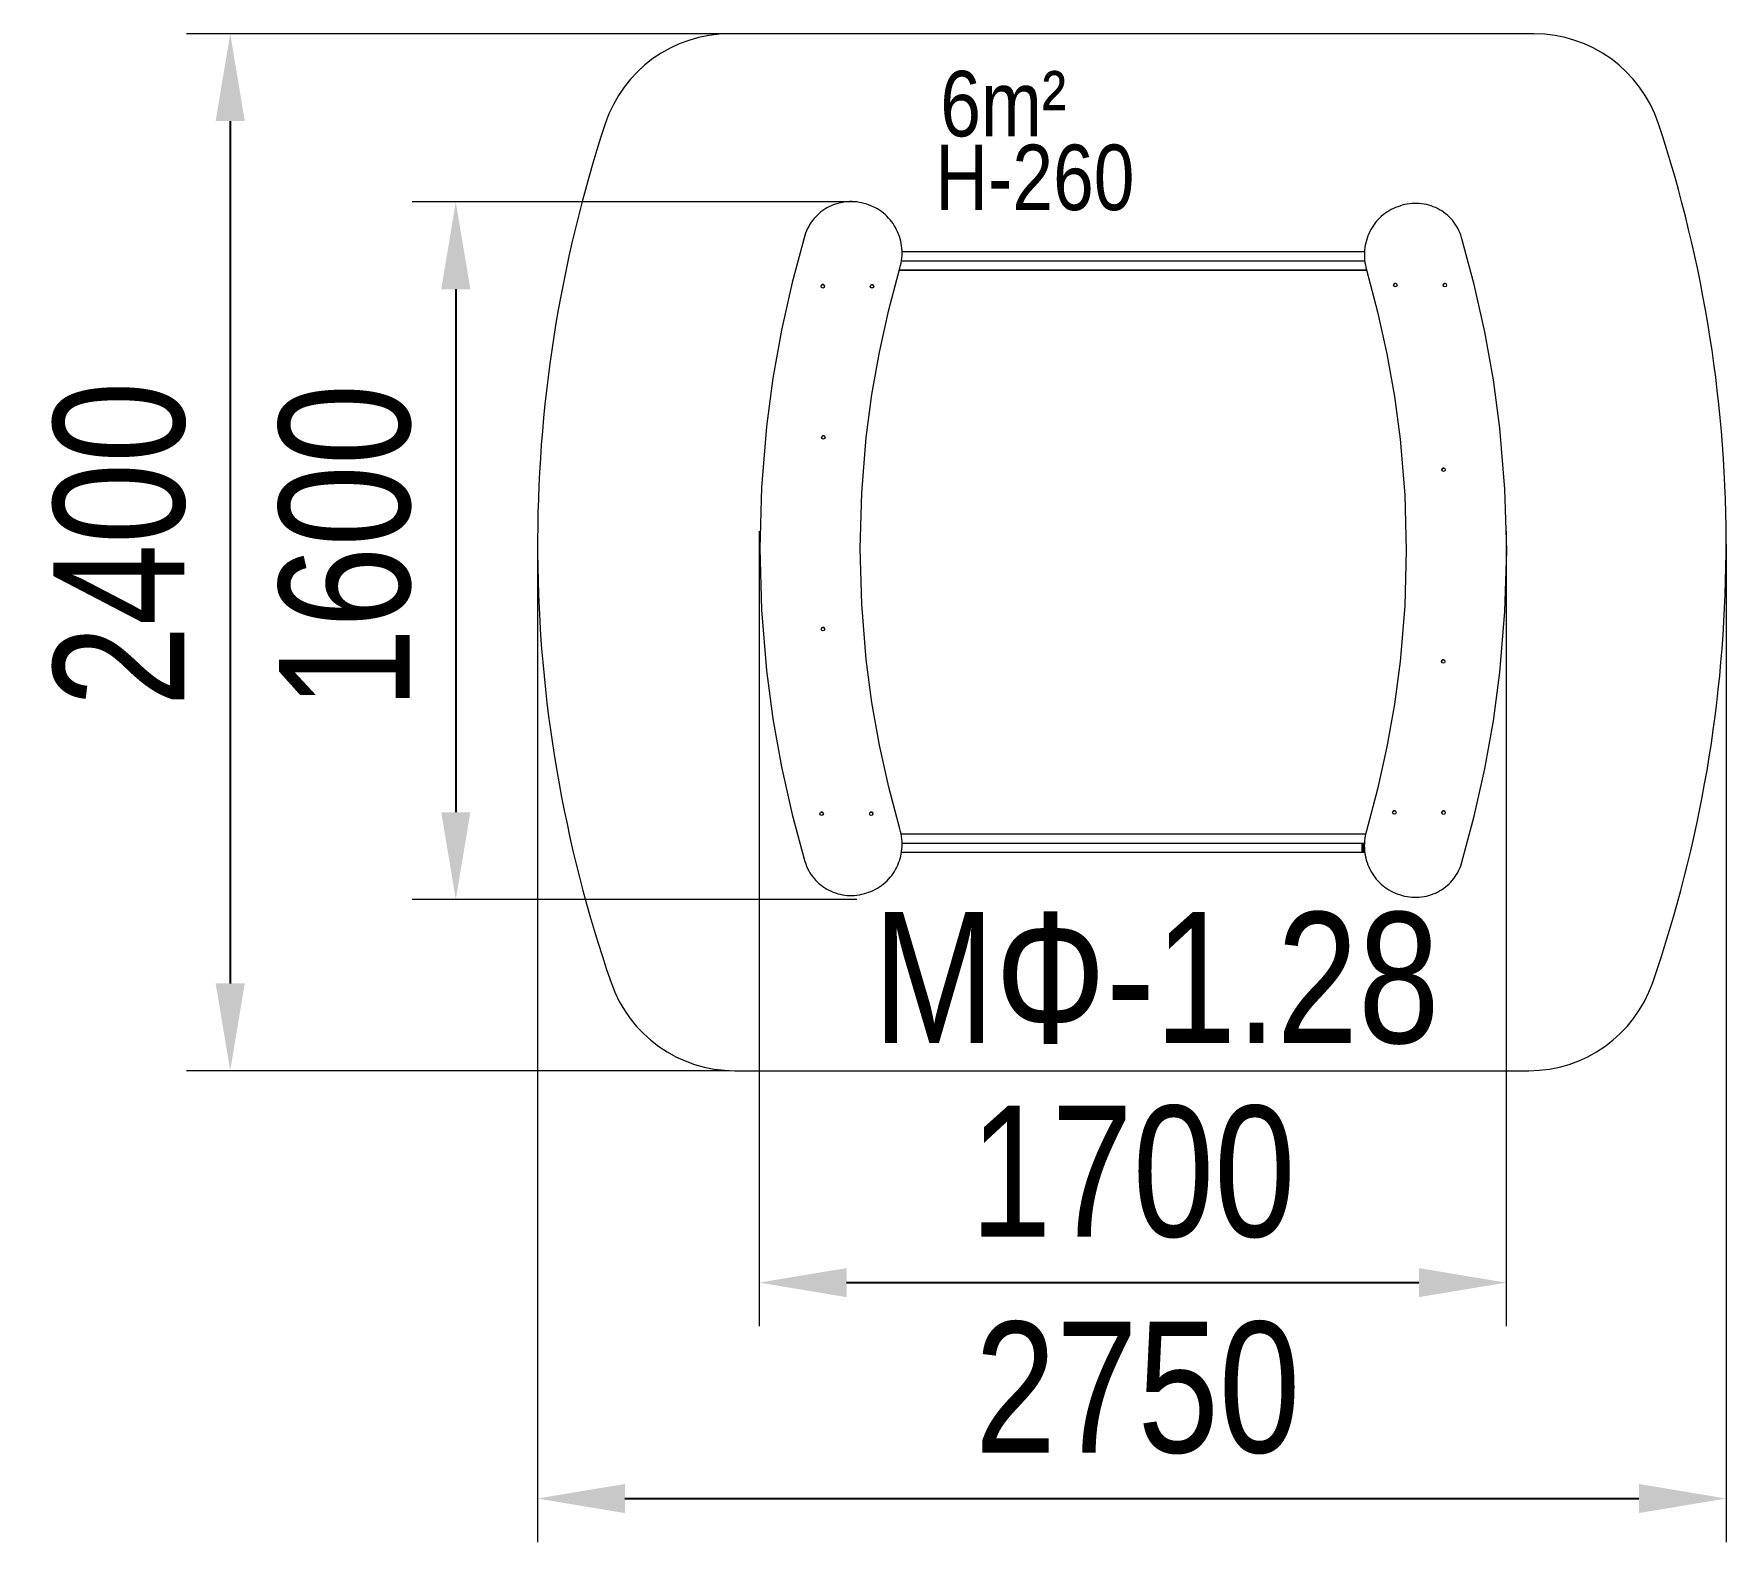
# Model space of a CAD drawing. Header units: millimetres. Extents: x -2439 to 1439, y -2104 to 1353.
import ezdxf

# ---------------------------------------------------------------- set-up
doc = ezdxf.new("R2010")
doc.units = ezdxf.units.MM
for name, color, linetype in [('DIKOM_АРТИКУЛ', 7, 'Continuous'), ('DIKOM_ЗОНА', 90, 'Continuous'), ('DIKOM_ОБЪЕКТ', 7, 'Continuous'), ('DIKOM_РАЗМЕР_ЗОНА', 7, 'Continuous'), ('DIKOM_РАЗМЕР_ОБЪЕКТА', 7, 'Continuous')]:
    doc.layers.add(name, color=color, linetype=linetype)
doc.styles.add('style1', font='arialbd.ttf', dxfattribs={"width": 0.8})
doc.dimstyles.new('1-50', dxfattribs={"dimtxt": 300, "dimasz": 200, "dimexe": 100, "dimexo": 0, "dimgap": 100, "dimtad": 1, "dimtxsty": 'style1', "dimcen": 200, "dimclrd": 7, "dimclre": 7, "dimclrt": 7, "dimadec": 1, "dimazin": 2, "dimtfac": 1, "dimtmove": 0, "dimatfit": 2, "dimfxl": 0, "dimlwd": 25, "dimlwe": 18, "dimarcsym": 0})

# ---------------------------------------------------------------- blocks, each defined once
blk = doc.blocks.new('*D0')
at = {"layer": 'Defpoints', "color": 0, "linetype": 'Continuous', "lineweight": 15, "transparency": 16777216}
for p in [(-552.7, 967.7), (-1471.9, -631.3), (-552.7, -631.3)]:
    blk.add_point(p, dxfattribs=at)
at = {"layer": 'DIKOM_РАЗМЕР_ОБЪЕКТА', "color": 7, "linetype": 'Continuous', "lineweight": 18, "transparency": 16777216}
for p, q in [((-552.7, 967.7), (-1571.9, 967.7)), ((-552.7, -631.3), (-1571.9, -631.3))]:
    blk.add_line(p, q, dxfattribs=at)
at = {"layer": 'DIKOM_РАЗМЕР_ОБЪЕКТА', "color": 7, "linetype": 'Continuous', "lineweight": 25, "transparency": 16777216}
blk.add_line((-1471.9, 767.7), (-1471.9, -431.3), dxfattribs=at)
at = {"layer": 'DIKOM_РАЗМЕР_ОБЪЕКТА', "color": 7, "linetype": 'Continuous', "lineweight": 15, "transparency": 16777216}
for points in [[(-1505.2, 767.7), (-1438.5, 767.7), (-1471.9, 967.7)], [(-1505.2, -431.3), (-1438.5, -431.3), (-1471.9, -631.3)]]:
    blk.add_solid(points, dxfattribs=at)
at = {"layer": 'DIKOM_РАЗМЕР_ОБЪЕКТА', "color": 7, "linetype": 'Continuous', "lineweight": 40, "transparency": 16777216, "insert": (-1725.1, 177.9), "char_height": 300, "attachment_point": 5, "rotation": 90, "style": 'style1'}
blk.add_mtext('{\\fArial|b0|i0|c204|p34;1600}', dxfattribs=at)
blk = doc.blocks.new('*D1')
at = {"layer": 'Defpoints', "color": 0, "lineweight": 15, "transparency": 16777216}
for p in [(-844.5, 1353.2), (-1988.8, -1023.7), (-844.5, -1023.7)]:
    blk.add_point(p, dxfattribs=at)
at = {"layer": 'DIKOM_РАЗМЕР_ЗОНА', "color": 7, "lineweight": 18, "transparency": 16777216}
for p, q in [((-844.5, 1353.2), (-2088.8, 1353.2)), ((-844.5, -1023.7), (-2088.8, -1023.7))]:
    blk.add_line(p, q, dxfattribs=at)
at = {"layer": 'DIKOM_РАЗМЕР_ЗОНА', "color": 7, "lineweight": 25, "transparency": 16777216}
blk.add_line((-1988.8, 1153.2), (-1988.8, -823.7), dxfattribs=at)
at = {"layer": 'DIKOM_РАЗМЕР_ЗОНА', "color": 7, "lineweight": 15, "transparency": 16777216}
for points in [[(-2022.2, 1153.2), (-1955.5, 1153.2), (-1988.8, 1353.2)], [(-2022.2, -823.7), (-1955.5, -823.7), (-1988.8, -1023.7)]]:
    blk.add_solid(points, dxfattribs=at)
at = {"layer": 'DIKOM_РАЗМЕР_ЗОНА', "color": 7, "lineweight": 200, "transparency": 16777216, "insert": (-2242, 183.4), "char_height": 300, "attachment_point": 5, "rotation": 90, "style": 'style1'}
blk.add_mtext('{\\fArial|b0|i0|c204|p34;2400}', dxfattribs=at)
blk = doc.blocks.new('*D2')
at = {"layer": 'Defpoints', "color": 0, "linetype": 'Continuous', "lineweight": 15, "transparency": 16777216}
for p in [(-776.3, 213.5), (935.1, 213.5), (935.1, -1509.4)]:
    blk.add_point(p, dxfattribs=at)
at = {"layer": 'DIKOM_РАЗМЕР_ОБЪЕКТА', "color": 7, "linetype": 'Continuous', "lineweight": 18, "transparency": 16777216}
for p, q in [((-776.3, 213.5), (-776.3, -1609.4)), ((935.1, 213.5), (935.1, -1609.4))]:
    blk.add_line(p, q, dxfattribs=at)
at = {"layer": 'DIKOM_РАЗМЕР_ОБЪЕКТА', "color": 7, "linetype": 'Continuous', "lineweight": 25, "transparency": 16777216}
blk.add_line((-576.3, -1509.4), (735.1, -1509.4), dxfattribs=at)
at = {"layer": 'DIKOM_РАЗМЕР_ОБЪЕКТА', "color": 7, "linetype": 'Continuous', "lineweight": 15, "transparency": 16777216}
for points in [[(-576.3, -1476.1), (-576.3, -1542.7), (-776.3, -1509.4)], [(735.1, -1476.1), (735.1, -1542.7), (935.1, -1509.4)]]:
    blk.add_solid(points, dxfattribs=at)
at = {"layer": 'DIKOM_РАЗМЕР_ОБЪЕКТА', "color": 7, "linetype": 'Continuous', "lineweight": 40, "transparency": 16777216, "insert": (79.5, -1256.2), "char_height": 300, "attachment_point": 5, "style": 'style1'}
blk.add_mtext('{\\fArial|b0|i0|c204|p34;1700}', dxfattribs=at)
blk = doc.blocks.new('*D3')
at = {"layer": 'Defpoints', "color": 0, "lineweight": 15, "transparency": 16777216}
for p in [(-1284.4, 182.6), (1439.3, 182.6), (1439.3, -2004.3)]:
    blk.add_point(p, dxfattribs=at)
at = {"layer": 'DIKOM_РАЗМЕР_ЗОНА', "color": 7, "lineweight": 18, "transparency": 16777216}
for p, q in [((-1284.4, 182.6), (-1284.4, -2104.3)), ((1439.3, 182.6), (1439.3, -2104.3))]:
    blk.add_line(p, q, dxfattribs=at)
at = {"layer": 'DIKOM_РАЗМЕР_ЗОНА', "color": 7, "lineweight": 25, "transparency": 16777216}
blk.add_line((-1084.4, -2004.3), (1239.3, -2004.3), dxfattribs=at)
at = {"layer": 'DIKOM_РАЗМЕР_ЗОНА', "color": 7, "lineweight": 15, "transparency": 16777216}
for points in [[(-1084.4, -1971), (-1084.4, -2037.7), (-1284.4, -2004.3)], [(1239.3, -1971), (1239.3, -2037.7), (1439.3, -2004.3)]]:
    blk.add_solid(points, dxfattribs=at)
at = {"layer": 'DIKOM_РАЗМЕР_ЗОНА', "color": 7, "lineweight": 200, "transparency": 16777216, "insert": (90.4, -1751.2), "char_height": 300, "attachment_point": 5, "style": 'style1'}
blk.add_mtext('{\\fArial|b0|i0|c204|p34;2750}', dxfattribs=at)

msp = doc.modelspace()

# ---------------------------------------------------------------- linework, layer by layer
at = {"layer": 'DIKOM_ЗОНА', "color": 3, "lineweight": 15}
msp.add_lwpolyline([(-1116.082, -821.517, 0.31992096), (-832.491, -1023.66), (987.38, -1023.66, 0.31992096), (1270.971, -821.517, 0.16420347), (1284.298, 1147.162, 0.32365599), (999.408, 1353.153), (-844.518, 1353.153, 0.32365599), (-1129.408, 1147.162, 0.16420347)], format="xyb", close=True, dxfattribs=at)
at = {"layer": 'DIKOM_ОБЪЕКТ', "color": 7, "linetype": 'Continuous', "lineweight": 15}
for p, q in [((-647.115, 933.983), (-650.755, 929.913)), ((-643.284, 937.852), (-647.115, 933.983)), ((-639.274, 941.517), (-643.284, 937.852)), ((-635.092, 944.972), (-639.274, 941.517)), ((-630.748, 948.211), (-635.092, 944.972)), ((-626.252, 951.231), (-630.748, 948.211)), ((-621.614, 954.027), (-626.252, 951.231)), ((-616.842, 956.593), (-621.614, 954.027)), ((-611.947, 958.926), (-616.842, 956.593)), ((-606.937, 961.019), (-611.947, 958.926)), ((-601.823, 962.868), (-606.937, 961.019)), ((-596.614, 964.468), (-601.823, 962.868)), ((-591.319, 965.815), (-596.614, 964.468)), ((-585.948, 966.904), (-591.319, 965.815)), ((-580.51, 967.729), (-585.948, 966.904)), ((-575.015, 968.286), (-580.51, 967.729)), ((-569.473, 968.57), (-575.015, 968.286)), ((-563.892, 968.577), (-569.473, 968.57)), ((-558.282, 968.3), (-563.892, 968.577)), ((-552.653, 967.736), (-558.282, 968.3)), ((-547.015, 966.88), (-552.653, 967.736)), ((-541.376, 965.727), (-547.015, 966.88)), ((-535.746, 964.271), (-541.376, 965.727)), ((-530.136, 962.509), (-535.746, 964.271)), ((-526.077, 961.118), (-530.136, 962.509)), ((-520.706, 959.124), (-526.077, 961.118)), ((-515.494, 956.88), (-520.706, 959.124)), ((-510.447, 954.395), (-515.494, 956.88)), ((-505.568, 951.678), (-510.447, 954.395)), ((-500.861, 948.737), (-505.568, 951.678)), ((-496.33, 945.581), (-500.861, 948.737)), ((-491.979, 942.219), (-496.33, 945.581)), ((-487.814, 938.658), (-491.979, 942.219)), ((-483.837, 934.908), (-487.814, 938.658)), ((-480.053, 930.977), (-483.837, 934.908)), ((-476.467, 926.874), (-480.053, 930.977)), ((648.957, 934.511), (644.98, 930.761)), ((653.122, 938.072), (648.957, 934.511)), ((657.473, 941.435), (653.122, 938.072)), ((662.003, 944.591), (657.473, 941.435)), ((666.711, 947.532), (662.003, 944.591)), ((671.59, 950.249), (666.711, 947.532)), ((676.637, 952.734), (671.59, 950.249)), ((681.849, 954.978), (676.637, 952.734)), ((687.219, 956.973), (681.849, 954.978)), ((691.279, 958.363), (687.219, 956.973)), ((696.889, 960.126), (691.279, 958.363)), ((702.519, 961.582), (696.889, 960.126)), ((708.158, 962.735), (702.519, 961.582)), ((713.796, 963.592), (708.158, 962.735)), ((719.425, 964.156), (713.796, 963.592)), ((725.034, 964.432), (719.425, 964.156)), ((730.615, 964.426), (725.034, 964.432)), ((736.157, 964.142), (730.615, 964.426)), ((741.652, 963.585), (736.157, 964.142)), ((747.09, 962.76), (741.652, 963.585)), ((752.461, 961.672), (747.09, 962.76)), ((757.756, 960.325), (752.461, 961.672)), ((762.965, 958.724), (757.756, 960.325)), ((768.079, 956.875), (762.965, 958.724)), ((773.088, 954.782), (768.079, 956.875)), ((777.984, 952.45), (773.088, 954.782)), ((782.755, 949.884), (777.984, 952.45)), ((787.393, 947.088), (782.755, 949.884)), ((791.889, 944.068), (787.393, 947.088)), ((796.233, 940.829), (791.889, 944.068)), ((800.414, 937.374), (796.233, 940.829)), ((804.425, 933.71), (800.414, 937.374)), ((808.255, 929.84), (804.425, 933.71)), ((-670.114, 896.226), (-671.891, 890.729)), ((-670.114, 896.226), (-671.891, 890.729)), ((-668.071, 901.561), (-670.114, 896.226)), ((-668.071, 901.561), (-670.114, 896.226)), ((-670.114, 896.226), (-670.114, 896.226)), ((-665.771, 906.731), (-668.071, 901.561)), ((-665.771, 906.731), (-668.071, 901.561)), ((-663.224, 911.729), (-665.771, 906.731)), ((-663.224, 911.729), (-665.771, 906.731)), ((-665.771, 906.731), (-665.771, 906.731)), ((-660.439, 916.551), (-663.224, 911.729)), ((-660.439, 916.551), (-663.224, 911.729)), ((-657.426, 921.192), (-660.439, 916.551)), ((-657.426, 921.192), (-660.439, 916.551)), ((-660.439, 916.551), (-660.439, 916.551)), ((-654.195, 925.648), (-657.426, 921.192)), ((-650.755, 929.913), (-654.195, 925.648)), ((-473.081, 922.607), (-476.467, 926.874)), ((-469.902, 918.185), (-473.081, 922.607)), ((-466.932, 913.617), (-469.902, 918.185)), ((-464.175, 908.91), (-466.932, 913.617)), ((-461.637, 904.074), (-464.175, 908.91)), ((-459.321, 899.118), (-461.637, 904.074)), ((-457.232, 894.049), (-459.321, 899.118)), ((-455.372, 888.876), (-457.232, 894.049)), ((620.464, 894.969), (618.374, 889.9)), ((622.78, 899.926), (620.464, 894.969)), ((625.318, 904.762), (622.78, 899.926)), ((628.074, 909.469), (625.318, 904.762)), ((631.045, 914.038), (628.074, 909.469)), ((634.224, 918.46), (631.045, 914.038)), ((637.609, 922.727), (634.224, 918.46)), ((641.196, 926.83), (637.609, 922.727)), ((644.98, 930.761), (641.196, 926.83)), ((811.895, 925.77), (808.255, 929.84)), ((815.336, 921.505), (811.895, 925.77)), ((818.567, 917.05), (815.336, 921.505)), ((821.58, 912.408), (818.567, 917.05)), ((821.58, 912.408), (818.567, 917.05)), ((824.364, 907.586), (821.58, 912.408)), ((821.58, 912.408), (821.58, 912.408)), ((824.364, 907.586), (821.58, 912.408)), ((826.911, 902.588), (824.364, 907.586)), ((824.364, 907.586), (824.364, 907.586)), ((826.911, 902.588), (824.364, 907.586)), ((829.211, 897.419), (826.911, 902.588)), ((831.254, 892.083), (829.211, 897.419)), ((833.031, 886.586), (831.254, 892.083)), ((-671.891, 890.729), (-701.059, 782.913)), ((-453.747, 883.608), (-455.372, 888.876)), ((-452.362, 878.254), (-453.747, 883.608)), ((-451.219, 872.822), (-452.362, 878.254)), ((-450.323, 867.321), (-451.219, 872.822)), ((-449.679, 861.759), (-450.323, 867.321)), ((-449.29, 856.144), (-449.679, 861.759)), ((-449.161, 850.486), (-449.29, 856.144)), ((610.822, 857.61), (610.433, 851.995)), ((611.466, 863.172), (610.822, 857.61)), ((612.362, 868.674), (611.466, 863.172)), ((613.504, 874.106), (612.362, 868.674)), ((614.89, 879.46), (613.504, 874.106)), ((616.515, 884.728), (614.89, 879.46)), ((618.374, 889.9), (616.515, 884.728)), ((862.198, 778.768), (833.031, 886.586)), ((862.198, 778.768), (833.031, 886.586)), ((-479.575, 720.396), (-454.072, 816.104)), ((-454.072, 816.104), (-452.556, 821.843)), ((-452.556, 821.843), (-451.324, 827.59)), ((-451.324, 827.59), (-450.373, 833.337)), ((611.167, 832.153), (-450.569, 832.153)), ((-450.373, 833.337), (-449.698, 839.074)), ((-449.698, 839.074), (-449.296, 844.794)), ((-449.296, 844.794), (-449.161, 850.486)), ((610.513, 853.153), (-449.222, 853.153)), ((610.433, 851.995), (610.304, 846.337)), ((610.304, 846.337), (610.438, 840.644)), ((610.438, 840.644), (610.841, 834.925)), ((610.841, 834.925), (611.516, 829.187)), ((611.516, 829.187), (612.467, 823.441)), ((612.467, 823.441), (613.698, 817.693)), ((613.698, 817.693), (615.214, 811.954)), ((-701.059, 782.913), (-725.457, 673.933)), ((615.428, 811.153), (-455.392, 811.153)), ((-455.392, 811.152), (-1.749, 811.152)), ((-1.749, 811.152), (-0.382, 811.152)), ((-0.382, 811.152), (0.98, 811.152)), ((0.98, 811.152), (2.334, 811.152)), ((2.334, 811.152), (3.677, 811.152)), ((3.677, 811.152), (5.005, 811.152)), ((5.005, 811.152), (6.316, 811.152)), ((6.316, 811.152), (7.607, 811.152)), ((7.607, 811.152), (8.875, 811.152)), ((8.875, 811.152), (10.117, 811.152)), ((10.117, 811.152), (11.33, 811.152)), ((11.33, 811.152), (12.511, 811.152)), ((12.511, 811.152), (13.658, 811.152)), ((13.658, 811.152), (14.767, 811.152)), ((14.767, 811.152), (15.835, 811.152)), ((15.835, 811.152), (16.859, 811.152)), ((16.859, 811.152), (17.837, 811.152)), ((17.837, 811.152), (73.789, 811.152)), ((73.789, 811.152), (128.316, 811.152)), ((128.316, 811.152), (129.282, 811.152)), ((129.282, 811.152), (130.296, 811.152)), ((130.296, 811.152), (131.354, 811.152)), ((131.354, 811.152), (132.455, 811.152)), ((132.455, 811.152), (133.594, 811.152)), ((133.594, 811.152), (134.769, 811.152)), ((134.769, 811.152), (135.977, 811.152)), ((135.977, 811.152), (137.214, 811.152)), ((137.214, 811.152), (138.479, 811.152)), ((138.479, 811.152), (139.767, 811.152)), ((139.767, 811.152), (141.075, 811.152)), ((141.075, 811.152), (142.402, 811.152)), ((142.402, 811.152), (143.743, 811.152)), ((143.743, 811.152), (145.095, 811.152)), ((145.095, 811.152), (146.457, 811.152)), ((146.457, 811.152), (147.823, 811.152)), ((147.823, 811.152), (615.428, 811.152)), ((615.214, 811.954), (640.715, 716.245)), ((886.595, 669.785), (862.198, 778.768)), ((862.198, 778.768), (862.198, 778.768)), ((886.595, 669.785), (862.198, 778.768)), ((-500.948, 623.701), (-479.575, 720.396)), ((640.715, 716.245), (662.087, 619.55)), ((-725.457, 673.933), (-745.047, 563.972)), ((-725.457, 673.933), (-745.047, 563.972)), ((906.183, 559.821), (886.595, 669.785)), ((906.183, 559.821), (886.595, 669.785)), ((-518.163, 526.154), (-500.948, 623.701)), ((662.087, 619.55), (679.299, 522.003)), ((-745.047, 563.972), (-759.789, 453.212)), ((-745.047, 563.972), (-759.789, 453.212)), ((-745.047, 563.972), (-745.047, 563.972)), ((920.924, 449.058), (906.183, 559.821)), ((906.183, 559.821), (906.183, 559.821)), ((920.924, 449.058), (906.183, 559.821)), ((-531.188, 427.889), (-518.163, 526.154)), ((679.299, 522.003), (692.322, 423.737)), ((-759.789, 453.212), (-771.368, 313.46)), ((-759.789, 453.212), (-771.368, 313.459)), ((-541.728, 300.748), (-531.188, 427.889)), ((932.5, 309.306), (920.924, 449.058)), ((932.5, 309.306), (920.924, 449.058)), ((692.322, 423.737), (702.859, 296.596)), ((-771.368, 313.46), (-775.219, 173.291)), ((-771.368, 313.459), (-775.219, 173.291)), ((-771.368, 313.46), (-771.368, 313.459)), ((-545.233, 173.313), (-541.728, 300.748)), ((702.859, 296.596), (706.362, 169.161)), ((936.348, 169.138), (932.5, 309.306)), ((932.5, 309.306), (932.5, 309.306)), ((936.348, 169.138), (932.5, 309.306)), ((-775.219, 173.291), (-771.343, 33.123)), ((-541.705, 45.88), (-545.233, 173.313)), ((706.362, 169.161), (702.831, 41.728)), ((932.469, 28.97), (936.348, 169.138)), ((932.469, 28.97), (936.348, 169.138)), ((936.348, 169.138), (936.348, 169.138)), ((-531.142, -81.26), (-541.705, 45.88)), ((702.831, 41.728), (692.266, -85.411)), ((-771.343, 33.123), (-759.739, -106.626)), ((-771.343, 33.123), (-759.739, -106.626)), ((920.862, -110.78), (932.469, 28.97)), ((920.862, -110.78), (932.469, 28.97)), ((-759.739, -106.626), (-744.976, -217.386)), ((-759.739, -106.626), (-759.739, -106.626)), ((-759.739, -106.626), (-744.976, -217.386)), ((-518.1, -179.522), (-531.142, -81.26)), ((692.266, -85.411), (679.221, -183.674)), ((906.097, -221.537), (920.862, -110.78)), ((906.097, -221.537), (920.862, -110.78)), ((920.862, -110.78), (920.862, -110.78)), ((-500.868, -277.066), (-518.1, -179.522)), ((679.221, -183.674), (661.987, -281.217)), ((-744.976, -217.386), (-725.366, -327.346)), ((-744.976, -217.386), (-744.976, -217.386)), ((-744.976, -217.386), (-725.366, -327.346)), ((886.486, -331.495), (906.097, -221.537)), ((886.486, -331.495), (906.097, -221.537)), ((906.097, -221.537), (906.097, -221.537)), ((-479.477, -373.757), (-500.868, -277.066)), ((661.987, -281.217), (640.594, -377.908)), ((-725.366, -327.346), (-700.947, -436.324)), ((-725.366, -327.346), (-725.366, -327.346)), ((-725.366, -327.346), (-700.947, -436.324)), ((862.066, -440.47), (886.486, -331.495)), ((862.066, -440.47), (886.486, -331.495)), ((886.486, -331.495), (886.486, -331.495)), ((-453.957, -469.461), (-479.477, -373.757)), ((640.594, -377.908), (615.073, -473.611)), ((-700.947, -436.324), (-671.759, -544.137)), ((-700.947, -436.324), (-700.947, -436.324)), ((-700.947, -436.324), (-671.759, -544.137)), ((832.877, -548.279), (862.066, -440.47)), ((832.877, -548.279), (862.066, -440.47)), ((862.066, -440.47), (862.066, -440.47)), ((-452.44, -475.2), (-453.957, -469.461)), ((-451.207, -480.947), (-452.44, -475.2)), ((-450.255, -486.694), (-451.207, -480.947)), ((613.06, -481.66), (-451.089, -481.66)), ((-449.579, -492.431), (-450.255, -486.694)), ((-449.175, -498.15), (-449.579, -492.431)), ((-449.04, -503.843), (-449.175, -498.15)), ((-449.168, -509.501), (-449.04, -503.843)), ((605.573, -502.66), (-449.068, -502.66)), ((610.282, -502.66), (-449.068, -502.66)), ((605.573, -523.66), (605.573, -502.66)), ((608.299, -523.66), (608.299, -502.66)), ((610.291, -502.3), (610.155, -507.992)), ((610.694, -496.58), (610.291, -502.3)), ((611.37, -490.843), (610.694, -496.58)), ((612.323, -485.097), (611.37, -490.843)), ((613.555, -479.35), (612.323, -485.097)), ((615.073, -473.611), (613.555, -479.35)), ((-457.101, -547.408), (-455.243, -542.235)), ((-455.243, -542.235), (-453.619, -536.967)), ((-453.619, -536.967), (-452.235, -531.612)), ((-452.235, -531.612), (-451.093, -526.18)), ((-451.093, -526.18), (-450.199, -520.678)), ((605.573, -523.66), (-450.683, -523.66)), ((-450.199, -520.678), (-449.555, -515.116)), ((-449.555, -515.116), (-449.168, -509.501)), ((608.299, -523.66), (605.573, -523.66)), ((610.954, -523.66), (608.299, -523.66)), ((610.155, -507.992), (610.283, -513.65)), ((610.283, -513.65), (610.67, -519.265)), ((610.67, -519.265), (611.314, -524.827)), ((610.954, -523.66), (610.954, -521.718)), ((611.179, -523.66), (610.954, -523.66)), ((611.314, -524.827), (612.208, -530.329)), ((612.208, -530.329), (613.35, -535.761)), ((613.35, -535.761), (614.734, -541.115)), ((614.734, -541.115), (616.358, -546.383)), ((-671.759, -544.137), (-669.981, -549.634)), ((-671.759, -544.137), (-671.759, -544.137)), ((-671.759, -544.137), (-669.981, -549.634)), ((-669.981, -549.634), (-667.937, -554.969)), ((-669.981, -549.634), (-669.981, -549.634)), ((-669.981, -549.634), (-667.937, -554.969)), ((-667.937, -554.969), (-665.636, -560.137)), ((-667.937, -554.969), (-667.937, -554.969)), ((-667.937, -554.969), (-665.636, -560.137)), ((-665.636, -560.137), (-663.088, -565.135)), ((-665.636, -560.137), (-665.636, -560.137)), ((-665.636, -560.137), (-663.088, -565.135)), ((-663.088, -565.135), (-660.302, -569.957)), ((-663.088, -565.135), (-663.088, -565.135)), ((-663.088, -565.135), (-660.302, -569.957)), ((-660.302, -569.957), (-657.289, -574.597)), ((-660.302, -569.957), (-660.302, -569.957)), ((-660.302, -569.957), (-657.289, -574.597)), ((-657.289, -574.597), (-654.057, -579.052)), ((-657.289, -574.597), (-657.289, -574.597)), ((-657.289, -574.597), (-654.057, -579.052)), ((-654.057, -579.052), (-650.615, -583.317)), ((-654.057, -579.052), (-654.057, -579.052)), ((-654.057, -579.052), (-650.615, -583.317)), ((-479.916, -584.342), (-476.33, -580.238)), ((-476.33, -580.238), (-472.946, -575.971)), ((-472.946, -575.971), (-469.767, -571.548)), ((-469.767, -571.548), (-466.798, -566.979)), ((-466.798, -566.979), (-464.042, -562.271)), ((-464.042, -562.271), (-461.505, -557.435)), ((-461.505, -557.435), (-459.19, -552.477)), ((-459.19, -552.477), (-457.101, -547.408)), ((616.358, -546.383), (618.216, -551.556)), ((618.216, -551.556), (620.305, -556.626)), ((620.305, -556.626), (622.62, -561.583)), ((622.62, -561.583), (625.157, -566.419)), ((625.157, -566.419), (627.913, -571.126)), ((627.913, -571.126), (630.882, -575.695)), ((630.882, -575.695), (634.061, -580.118)), ((634.061, -580.118), (637.445, -584.386)), ((815.174, -583.195), (818.406, -578.74)), ((815.174, -583.195), (818.406, -578.74)), ((818.406, -578.74), (821.42, -574.099)), ((818.406, -578.74), (821.42, -574.099)), ((818.406, -578.74), (818.406, -578.74)), ((821.42, -574.099), (824.205, -569.278)), ((821.42, -574.099), (824.205, -569.278)), ((821.42, -574.099), (821.42, -574.099)), ((824.205, -569.278), (826.753, -564.28)), ((824.205, -569.278), (826.753, -564.28)), ((824.205, -569.278), (824.205, -569.278)), ((826.753, -564.28), (829.054, -559.111)), ((826.753, -564.28), (829.054, -559.111)), ((826.753, -564.28), (826.753, -564.28)), ((829.054, -559.111), (831.099, -553.776)), ((829.054, -559.111), (831.099, -553.776)), ((829.054, -559.111), (829.054, -559.111)), ((831.099, -553.776), (832.877, -548.279)), ((831.099, -553.776), (832.877, -548.279)), ((831.099, -553.776), (831.099, -553.776)), ((832.877, -548.279), (832.877, -548.279)), ((-650.615, -583.317), (-646.974, -587.386)), ((-650.615, -583.317), (-650.615, -583.317)), ((-650.615, -583.317), (-646.974, -587.386)), ((-646.974, -587.386), (-643.143, -591.254)), ((-646.974, -587.386), (-646.974, -587.386)), ((-646.974, -587.386), (-643.143, -591.254)), ((-643.143, -591.254), (-639.132, -594.918)), ((-643.143, -591.254), (-643.143, -591.254)), ((-643.143, -591.254), (-639.132, -594.918)), ((-639.132, -594.918), (-634.949, -598.372)), ((-639.132, -594.918), (-639.132, -594.918)), ((-639.132, -594.918), (-634.95, -598.372)), ((-634.949, -598.372), (-634.95, -598.372)), ((-634.95, -598.372), (-630.605, -601.61)), ((-634.949, -598.372), (-630.605, -601.61)), ((-630.605, -601.61), (-626.109, -604.63)), ((-630.605, -601.61), (-630.605, -601.61)), ((-630.605, -601.61), (-626.109, -604.63)), ((-626.109, -604.63), (-621.47, -607.424)), ((-626.109, -604.63), (-626.109, -604.63)), ((-626.109, -604.63), (-621.47, -607.424)), ((-621.47, -607.424), (-616.698, -609.99)), ((-621.47, -607.424), (-621.47, -607.424)), ((-621.47, -607.424), (-616.698, -609.99)), ((-616.698, -609.99), (-611.802, -612.321)), ((-616.698, -609.99), (-616.698, -609.99)), ((-616.698, -609.99), (-611.802, -612.321)), ((-611.802, -612.321), (-606.793, -614.413)), ((-611.802, -612.321), (-611.802, -612.321)), ((-611.802, -612.321), (-606.793, -614.413)), ((-606.793, -614.413), (-601.678, -616.261)), ((-606.793, -614.413), (-606.793, -614.413)), ((-606.793, -614.413), (-601.678, -616.261)), ((-601.678, -616.261), (-596.469, -617.86)), ((-601.678, -616.261), (-601.678, -616.261)), ((-601.678, -616.261), (-596.469, -617.86)), ((-596.469, -617.86), (-591.174, -619.206)), ((-596.469, -617.86), (-596.469, -617.86)), ((-596.469, -617.86), (-591.174, -619.206)), ((-591.174, -619.206), (-585.803, -620.293)), ((-591.174, -619.206), (-591.174, -619.206)), ((-591.174, -619.206), (-585.803, -620.293)), ((-585.803, -620.293), (-580.365, -621.117)), ((-585.803, -620.293), (-585.803, -620.293)), ((-585.803, -620.293), (-580.365, -621.117)), ((-552.508, -621.119), (-546.87, -620.261)), ((-552.508, -621.119), (-546.87, -620.261)), ((-546.87, -620.261), (-541.232, -619.106)), ((-546.87, -620.261), (-541.232, -619.106)), ((-546.87, -620.261), (-546.87, -620.261)), ((-541.232, -619.106), (-535.603, -617.649)), ((-541.232, -619.106), (-535.603, -617.649)), ((-541.232, -619.106), (-541.232, -619.106)), ((-535.603, -617.649), (-529.992, -615.886)), ((-535.603, -617.649), (-529.992, -615.886)), ((-535.603, -617.649), (-535.603, -617.649)), ((-529.992, -615.886), (-525.933, -614.494)), ((-529.992, -615.886), (-525.933, -614.494)), ((-529.992, -615.886), (-529.992, -615.886)), ((-525.933, -614.494), (-520.563, -612.498)), ((-525.933, -614.494), (-520.563, -612.498)), ((-525.933, -614.494), (-525.933, -614.494)), ((-520.563, -612.498), (-515.352, -610.253)), ((-520.563, -612.498), (-515.352, -610.253)), ((-520.563, -612.498), (-520.563, -612.498)), ((-515.352, -610.253), (-510.305, -607.767)), ((-515.352, -610.253), (-510.305, -607.768)), ((-515.352, -610.253), (-515.352, -610.253)), ((-510.305, -607.767), (-505.426, -605.049)), ((-510.305, -607.768), (-505.426, -605.049)), ((-510.305, -607.767), (-510.305, -607.768)), ((-505.426, -605.049), (-500.72, -602.107)), ((-505.426, -605.049), (-500.72, -602.107)), ((-505.426, -605.049), (-505.426, -605.049)), ((-500.72, -602.107), (-496.189, -598.95)), ((-500.72, -602.107), (-496.189, -598.95)), ((-500.72, -602.107), (-500.72, -602.107)), ((-496.189, -598.95), (-491.84, -595.587)), ((-496.189, -598.95), (-491.84, -595.587)), ((-496.189, -598.95), (-496.189, -598.95)), ((-491.84, -595.587), (-487.675, -592.025)), ((-491.84, -595.587), (-487.675, -592.025)), ((-491.84, -595.587), (-491.84, -595.587)), ((-487.675, -592.025), (-483.699, -588.274)), ((-487.675, -592.025), (-483.699, -588.274)), ((-487.675, -592.025), (-487.675, -592.025)), ((-483.699, -588.274), (-479.916, -584.342)), ((-483.699, -588.274), (-479.916, -584.342)), ((-483.699, -588.274), (-483.699, -588.274)), ((-479.916, -584.342), (-479.916, -584.342)), ((637.445, -584.386), (641.031, -588.489)), ((641.031, -588.489), (644.814, -592.421)), ((641.031, -588.489), (641.031, -588.489)), ((641.031, -588.489), (644.814, -592.421)), ((644.814, -592.421), (648.79, -596.172)), ((644.814, -592.421), (644.814, -592.421)), ((644.814, -592.421), (648.79, -596.172)), ((648.79, -596.172), (652.955, -599.733)), ((648.79, -596.172), (648.79, -596.172)), ((648.79, -596.172), (652.955, -599.733)), ((652.955, -599.733), (657.304, -603.097)), ((652.955, -599.733), (652.955, -599.733)), ((652.955, -599.733), (657.304, -603.097)), ((657.304, -603.097), (661.835, -606.254)), ((657.304, -603.097), (657.304, -603.097)), ((657.304, -603.097), (661.835, -606.254)), ((661.835, -606.254), (666.541, -609.195)), ((661.835, -606.254), (661.835, -606.254)), ((661.835, -606.254), (666.541, -609.195)), ((666.541, -609.195), (671.42, -611.914)), ((666.541, -609.195), (666.541, -609.195)), ((666.541, -609.195), (671.42, -611.914)), ((671.42, -611.914), (676.467, -614.399)), ((671.42, -611.914), (671.42, -611.914)), ((671.42, -611.914), (676.467, -614.399)), ((676.467, -614.399), (681.678, -616.644)), ((676.467, -614.399), (676.467, -614.399)), ((676.467, -614.399), (681.678, -616.644)), ((681.678, -616.644), (687.048, -618.64)), ((681.678, -616.644), (681.678, -616.644)), ((681.678, -616.644), (687.048, -618.64)), ((687.048, -618.64), (691.107, -620.031)), ((687.048, -618.64), (687.048, -618.64)), ((687.048, -618.64), (691.107, -620.031)), ((691.107, -620.031), (696.717, -621.794)), ((691.107, -620.031), (691.107, -620.031)), ((691.107, -620.031), (696.717, -621.794)), ((757.585, -622.004), (762.794, -620.404)), ((757.585, -622.004), (762.794, -620.404)), ((762.794, -620.404), (767.909, -618.556)), ((762.794, -620.404), (767.909, -618.556)), ((762.794, -620.404), (762.794, -620.404)), ((767.909, -618.556), (772.919, -616.464)), ((767.909, -618.556), (772.919, -616.464)), ((767.909, -618.556), (767.909, -618.556)), ((772.919, -616.464), (777.814, -614.133)), ((772.919, -616.464), (777.814, -614.133)), ((772.919, -616.464), (772.919, -616.464)), ((777.814, -614.133), (782.586, -611.567)), ((777.814, -614.133), (782.586, -611.567)), ((777.814, -614.133), (777.814, -614.133)), ((782.586, -611.567), (787.226, -608.773)), ((782.586, -611.567), (787.226, -608.773)), ((782.586, -611.567), (782.586, -611.567)), ((787.226, -608.773), (791.722, -605.754)), ((787.226, -608.773), (791.722, -605.754)), ((787.226, -608.773), (787.226, -608.773)), ((791.722, -605.754), (796.066, -602.515)), ((791.722, -605.754), (796.066, -602.515)), ((791.722, -605.754), (791.722, -605.754)), ((796.066, -602.515), (800.249, -599.061)), ((796.066, -602.515), (800.249, -599.061)), ((796.066, -602.515), (796.066, -602.515)), ((800.249, -599.061), (804.26, -595.397)), ((800.249, -599.061), (804.26, -595.397)), ((800.249, -599.061), (800.249, -599.061)), ((804.26, -595.397), (808.091, -591.528)), ((804.26, -595.397), (808.091, -591.529)), ((804.26, -595.397), (804.26, -595.397)), ((808.091, -591.528), (811.733, -587.459)), ((808.091, -591.529), (811.733, -587.459)), ((808.091, -591.528), (808.091, -591.529)), ((811.733, -587.459), (815.174, -583.195)), ((811.733, -587.459), (815.174, -583.195)), ((811.733, -587.459), (811.733, -587.459)), ((815.174, -583.195), (815.174, -583.195)), ((-580.365, -621.117), (-574.87, -621.673)), ((-580.365, -621.117), (-580.365, -621.117)), ((-580.365, -621.117), (-574.87, -621.673)), ((-574.87, -621.673), (-569.327, -621.956)), ((-574.87, -621.673), (-574.87, -621.673)), ((-574.87, -621.673), (-569.327, -621.956)), ((-569.327, -621.956), (-563.746, -621.961)), ((-569.327, -621.956), (-569.327, -621.956)), ((-569.327, -621.956), (-563.746, -621.961)), ((-563.746, -621.961), (-558.137, -621.684)), ((-563.746, -621.961), (-558.137, -621.684)), ((-563.746, -621.961), (-563.746, -621.961)), ((-558.137, -621.684), (-552.508, -621.119)), ((-558.137, -621.684), (-552.508, -621.119)), ((-558.137, -621.684), (-558.137, -621.684)), ((-552.508, -621.119), (-552.508, -621.119)), ((696.717, -621.794), (702.346, -623.251)), ((696.717, -621.794), (696.717, -621.794)), ((696.717, -621.794), (702.346, -623.251)), ((702.346, -623.251), (707.985, -624.406)), ((702.346, -623.251), (702.346, -623.251)), ((702.346, -623.251), (707.985, -624.406)), ((707.985, -624.406), (713.623, -625.263)), ((707.985, -624.406), (707.985, -624.406)), ((707.985, -624.406), (713.623, -625.263)), ((713.623, -625.263), (719.252, -625.828)), ((713.623, -625.263), (713.623, -625.263)), ((713.623, -625.263), (719.252, -625.828)), ((719.252, -625.828), (724.862, -626.106)), ((719.252, -625.828), (719.252, -625.828)), ((719.252, -625.828), (724.862, -626.106)), ((724.862, -626.106), (730.443, -626.1)), ((724.862, -626.106), (730.443, -626.1)), ((724.862, -626.106), (724.862, -626.106)), ((730.443, -626.1), (735.985, -625.817)), ((730.443, -626.1), (735.985, -625.817)), ((730.443, -626.1), (730.443, -626.1)), ((735.985, -625.817), (741.48, -625.261)), ((735.985, -625.817), (741.48, -625.261)), ((735.985, -625.817), (735.985, -625.817)), ((741.48, -625.261), (746.918, -624.437)), ((741.48, -625.261), (746.918, -624.437)), ((741.48, -625.261), (741.48, -625.261)), ((746.918, -624.437), (752.29, -623.35)), ((746.918, -624.437), (752.29, -623.35)), ((746.918, -624.437), (746.918, -624.437)), ((752.29, -623.35), (757.585, -622.004)), ((752.29, -623.35), (757.585, -622.004)), ((752.29, -623.35), (752.29, -623.35)), ((757.585, -622.004), (757.585, -622.004))]:
    msp.add_line(p, q, dxfattribs=at)
for centre in [(-630.636, 774.514), (-518.08, 774.296), (681.098, 777.32), (794.534, 777.078), (-629.637, 428.105), (791.654, 353.912), (-630.488, -11.455), (790.715, -85.647), (-633.283, -434.621), (-519.848, -434.84), (679.088, -431.816), (791.645, -432.056)]:
    msp.add_circle(centre, 4, dxfattribs=at)
for centre, start, end in [((-630.636, 774.514), 359.889153, 138.786744), ((-518.08, 774.296), 359.889153, 138.786744), ((681.098, 777.32), 41.213256, 179.877708), ((681.098, 777.32), 179.877708, 221.213256), ((794.534, 777.078), 41.213256, 179.877708), ((794.534, 777.078), 179.877708, 221.213256), ((-630.636, 774.514), 318.786744, 359.889153), ((-518.08, 774.296), 318.786744, 359.889153), ((-629.637, 428.105), 359.889153, 138.786744), ((-629.637, 428.105), 318.786744, 359.889153), ((791.654, 353.912), 41.213256, 179.877708), ((791.654, 353.912), 179.877708, 221.213256), ((-630.488, -11.455), 359.889153, 138.786744), ((-630.488, -11.455), 318.786744, 359.889153), ((790.715, -85.647), 41.213256, 179.877708), ((790.715, -85.647), 179.877708, 221.213256), ((-633.283, -434.621), 359.889153, 138.786744), ((-633.283, -434.621), 318.786744, 359.889153), ((-519.848, -434.84), 359.889153, 138.786744), ((-519.848, -434.84), 318.786744, 359.889153), ((679.088, -431.816), 41.213256, 179.877708), ((679.088, -431.816), 179.877708, 221.213256), ((791.645, -432.056), 41.213256, 179.877708), ((791.645, -432.056), 179.877708, 221.213256)]:
    msp.add_arc(centre, 4, start, end, dxfattribs=at)

# ---------------------------------------------------------------- texts
at = {"layer": 'DIKOM_АРТИКУЛ', "insert": (-515.757, -660.181), "char_height": 300, "width": 1357.51515, "attachment_point": 1, "style": 'style1'}
msp.add_mtext('{\\fArial|b0|i0|c204|p34;MФ-1.28}', dxfattribs=at)
at = {"layer": 'DIKOM_РАЗМЕР_ОБЪЕКТА', "char_height": 150, "attachment_point": 1, "style": 'style1'}
for s, insert, width in [('{\\fArial|b0|i0|c204|p34;6m²}', (-361.639, 1268.15), 325.72661), ('{\\fArial|b0|i0|c204|p34;H-260}', (-373.209, 1099.09), 524.961)]:
    msp.add_mtext(s, dxfattribs=dict(at, insert=insert, width=width))

# ---------------------------------------------------------------- dimensions: what is measured, and where the dimension line sits
at = {"layer": 'DIKOM_РАЗМЕР_ЗОНА', "color": 3, "lineweight": 200}
dim = msp.add_linear_dim(base=(-1988.823, -1023.66), p1=(-844.518, 1353.153), p2=(-844.518, -1023.66), angle=90, text='{\\fArial|b0|i0|c204|p34;2400}', dimstyle='1-50', dxfattribs=at)
dim.commit()
dim.dimension.update_dxf_attribs({"geometry": '*D1', "text_midpoint": (-1988.823, 183.372), "dimtype": 160})
dim = msp.add_linear_dim(base=(1439.337, -2004.334), p1=(-1284.448, 182.565), p2=(1439.337, 182.565), text='{\\fArial|b0|i0|c204|p34;2750}', dimstyle='1-50', dxfattribs=at)
dim.commit()
dim.dimension.update_dxf_attribs({"geometry": '*D3', "text_midpoint": (90.352, -2004.334), "dimtype": 160})
at = {"layer": 'DIKOM_РАЗМЕР_ОБЪЕКТА', "color": 7, "linetype": 'Continuous', "lineweight": 40}
dim = msp.add_linear_dim(base=(-1471.882, -631.313), p1=(-552.653, 967.736), p2=(-552.653, -631.313), angle=90, text='{\\fArial|b0|i0|c204|p34;1600}', dimstyle='1-50', dxfattribs=at)
dim.commit()
dim.dimension.update_dxf_attribs({"geometry": '*D0', "text_midpoint": (-1471.882, 177.933), "dimtype": 160})
dim = msp.add_linear_dim(base=(935.129, -1509.414), p1=(-776.332, 213.528), p2=(935.129, 213.528), text='{\\fArial|b0|i0|c204|p34;1700}', dimstyle='1-50', dxfattribs=at)
dim.commit()
dim.dimension.update_dxf_attribs({"geometry": '*D2', "text_midpoint": (79.469, -1509.414), "dimtype": 160})

doc.saveas('drawing.dxf')
